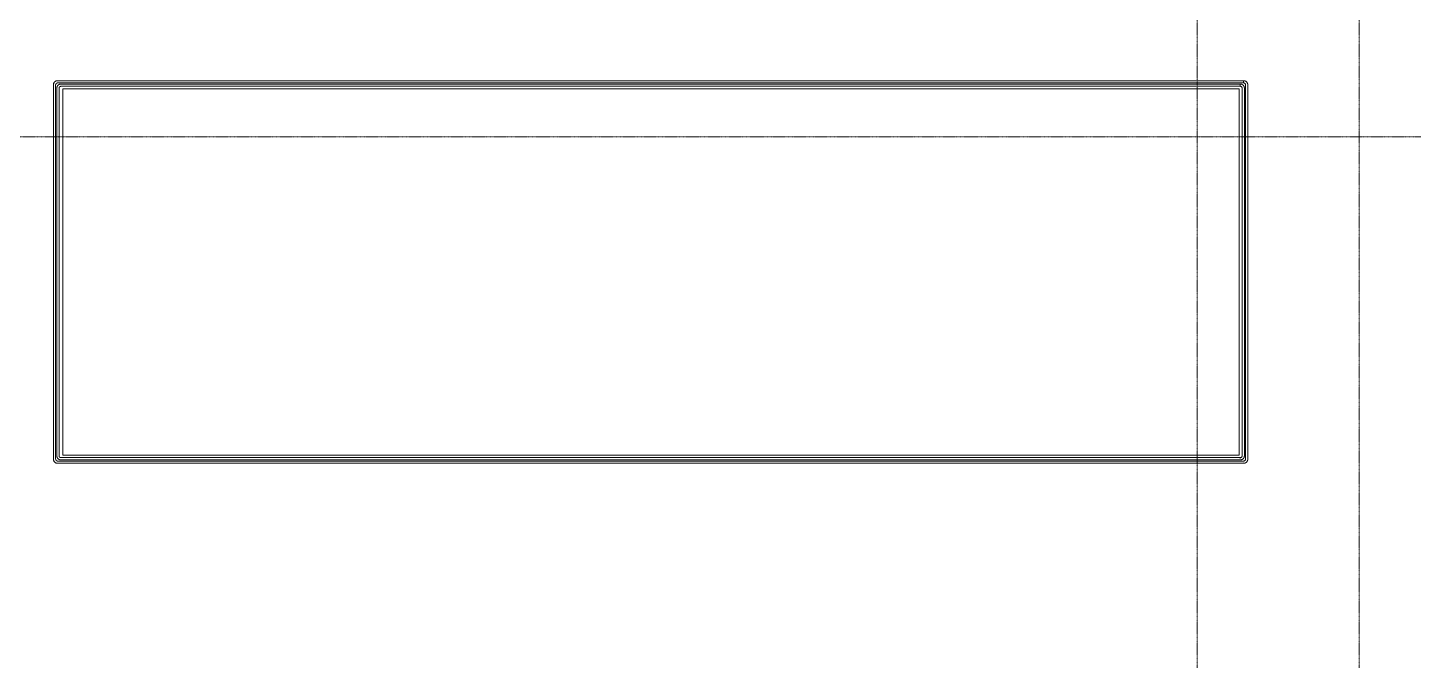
# Model space of a CAD drawing. Header units: inches. Extents: x -1714 to 1984, y -1043 to 970.
# Drawn here: x -924 to -1, y -222 to 200 of the extents above; entities that cross this region are included whole.
import ezdxf

# ---------------------------------------------------------------- set-up
doc = ezdxf.new("R2010")
doc.units = ezdxf.units.IN
doc.header["$MEASUREMENT"] = 0
doc.linetypes.add('Grid Line 1_2_', pattern=[0.875, 0.5, -0.125, 0.125, -0.125])
for name, color, linetype, lineweight in [('A-FLOR', 192, 'Continuous', 13), ('A-FLOR-HRAL', 11, 'Continuous', 9), ('S-GRID', 1, 'Continuous', 9)]:
    doc.layers.add(name, color=color, linetype=linetype, lineweight=lineweight)

# ---------------------------------------------------------------- blocks, each defined once
blk = doc.blocks.new('Top Rail Type - Top Rail_Internal_-1760696-L2 - Architectural')
at = {"layer": 'A-FLOR-HRAL'}
for p, q in [((-904.92, 159.72), (-904.92, -85.28)), ((-903.42, -85.28), (-903.42, 159.72)), ((-116.17, 162.47), (-902.17, 162.47)), ((-902.17, 160.97), (-116.17, 160.97)), ((-114.92, 159.72), (-114.92, -85.28)), ((-113.42, -85.28), (-113.42, 159.72)), ((-116.17, -86.53), (-902.17, -86.53)), ((-902.17, -88.03), (-116.17, -88.03)), ((-116.17, -87.37), (-116.17, -87.18))]:
    blk.add_line(p, q, dxfattribs=at)
at = {"layer": 'A-FLOR-HRAL', "flags": 128}
for points in [[(-902.17, 162.47), (-902.28, 162.47), (-902.39, 162.46), (-902.5, 162.45), (-902.6, 162.44), (-902.71, 162.42), (-902.82, 162.39), (-902.93, 162.37), (-903.03, 162.33), (-903.14, 162.3), (-903.24, 162.26), (-903.34, 162.21), (-903.44, 162.16), (-903.53, 162.11), (-903.63, 162.05), (-903.72, 161.99), (-903.81, 161.93), (-903.9, 161.86), (-903.98, 161.79), (-904.06, 161.72), (-904.14, 161.64), (-904.21, 161.56), (-904.29, 161.48), (-904.35, 161.39), (-904.42, 161.3), (-904.48, 161.21), (-904.54, 161.12), (-904.59, 161.02), (-904.64, 160.92), (-904.69, 160.82), (-904.73, 160.72), (-904.77, 160.62), (-904.8, 160.51), (-904.83, 160.41), (-904.86, 160.3), (-904.88, 160.19), (-904.89, 160.08), (-904.9, 159.97), (-904.91, 159.86), (-904.92, 159.75), (-904.92, 159.72)], [(-903.42, 159.72), (-903.42, 159.77), (-903.41, 159.82), (-903.41, 159.87), (-903.4, 159.92), (-903.39, 159.97), (-903.38, 160.02), (-903.37, 160.07), (-903.35, 160.12), (-903.34, 160.16), (-903.32, 160.21), (-903.3, 160.26), (-903.28, 160.3), (-903.25, 160.34), (-903.23, 160.39), (-903.2, 160.43), (-903.17, 160.47), (-903.14, 160.51), (-903.11, 160.55), (-903.07, 160.58), (-903.04, 160.62), (-903, 160.65), (-902.96, 160.69), (-902.92, 160.72), (-902.88, 160.75), (-902.84, 160.77), (-902.8, 160.8), (-902.76, 160.83), (-902.71, 160.85), (-902.67, 160.87), (-902.62, 160.89), (-902.57, 160.91), (-902.52, 160.92), (-902.48, 160.93), (-902.43, 160.95), (-902.38, 160.95), (-902.33, 160.96), (-902.28, 160.97), (-902.23, 160.97), (-902.18, 160.97), (-902.17, 160.97)], [(-113.42, 159.72), (-113.42, 159.83), (-113.43, 159.94), (-113.44, 160.05), (-113.45, 160.16), (-113.47, 160.27), (-113.5, 160.38), (-113.52, 160.48), (-113.56, 160.59), (-113.59, 160.69), (-113.63, 160.79), (-113.68, 160.89), (-113.73, 160.99), (-113.78, 161.09), (-113.84, 161.18), (-113.9, 161.28), (-113.96, 161.37), (-114.03, 161.45), (-114.1, 161.54), (-114.17, 161.62), (-114.25, 161.7), (-114.33, 161.77), (-114.41, 161.84), (-114.5, 161.91), (-114.59, 161.98), (-114.68, 162.04), (-114.77, 162.09), (-114.87, 162.15), (-114.97, 162.2), (-115.07, 162.24), (-115.17, 162.29), (-115.27, 162.32), (-115.38, 162.36), (-115.48, 162.39), (-115.59, 162.41), (-115.7, 162.43), (-115.81, 162.45), (-115.92, 162.46), (-116.03, 162.47), (-116.14, 162.47), (-116.17, 162.47)], [(-116.17, 160.97), (-116.12, 160.97), (-116.07, 160.97), (-116.02, 160.96), (-115.97, 160.96), (-115.92, 160.95), (-115.87, 160.94), (-115.82, 160.92), (-115.77, 160.91), (-115.73, 160.89), (-115.68, 160.87), (-115.63, 160.85), (-115.59, 160.83), (-115.55, 160.81), (-115.5, 160.78), (-115.46, 160.75), (-115.42, 160.73), (-115.38, 160.7), (-115.34, 160.66), (-115.31, 160.63), (-115.27, 160.59), (-115.24, 160.56), (-115.2, 160.52), (-115.17, 160.48), (-115.14, 160.44), (-115.11, 160.4), (-115.09, 160.36), (-115.06, 160.31), (-115.04, 160.27), (-115.02, 160.22), (-115, 160.18), (-114.98, 160.13), (-114.97, 160.08), (-114.96, 160.03), (-114.94, 159.98), (-114.93, 159.94), (-114.93, 159.89), (-114.92, 159.84), (-114.92, 159.79), (-114.92, 159.74), (-114.92, 159.72)], [(-904.92, -85.28), (-904.91, -85.39), (-904.91, -85.5), (-904.9, -85.61), (-904.88, -85.72), (-904.86, -85.82), (-904.84, -85.93), (-904.81, -86.04), (-904.78, -86.14), (-904.74, -86.25), (-904.7, -86.35), (-904.65, -86.45), (-904.61, -86.55), (-904.55, -86.64), (-904.5, -86.74), (-904.44, -86.83), (-904.37, -86.92), (-904.3, -87.01), (-904.23, -87.09), (-904.16, -87.17), (-904.08, -87.25), (-904, -87.32), (-903.92, -87.4), (-903.83, -87.46), (-903.74, -87.53), (-903.65, -87.59), (-903.56, -87.65), (-903.46, -87.7), (-903.36, -87.75), (-903.26, -87.8), (-903.16, -87.84), (-903.06, -87.88), (-902.95, -87.91), (-902.85, -87.94), (-902.74, -87.97), (-902.63, -87.99), (-902.52, -88), (-902.42, -88.02), (-902.31, -88.02), (-902.2, -88.03), (-902.17, -88.03)], [(-902.17, -86.53), (-902.22, -86.53), (-902.27, -86.52), (-902.32, -86.52), (-902.37, -86.51), (-902.41, -86.5), (-902.46, -86.49), (-902.51, -86.48), (-902.56, -86.46), (-902.61, -86.45), (-902.65, -86.43), (-902.7, -86.41), (-902.74, -86.39), (-902.79, -86.36), (-902.83, -86.34), (-902.87, -86.31), (-902.91, -86.28), (-902.95, -86.25), (-902.99, -86.22), (-903.03, -86.18), (-903.06, -86.15), (-903.1, -86.11), (-903.13, -86.07), (-903.16, -86.03), (-903.19, -85.99), (-903.22, -85.95), (-903.24, -85.91), (-903.27, -85.87), (-903.29, -85.82), (-903.31, -85.78), (-903.33, -85.73), (-903.35, -85.68), (-903.36, -85.64), (-903.38, -85.59), (-903.39, -85.54), (-903.4, -85.49), (-903.41, -85.44), (-903.41, -85.39), (-903.41, -85.34), (-903.42, -85.29), (-903.42, -85.28)], [(-114.92, -85.28), (-114.92, -85.33), (-114.92, -85.38), (-114.93, -85.43), (-114.93, -85.48), (-114.94, -85.53), (-114.95, -85.57), (-114.96, -85.62), (-114.98, -85.67), (-115, -85.72), (-115.01, -85.76), (-115.04, -85.81), (-115.06, -85.85), (-115.08, -85.9), (-115.11, -85.94), (-115.13, -85.98), (-115.16, -86.02), (-115.19, -86.06), (-115.23, -86.1), (-115.26, -86.14), (-115.3, -86.17), (-115.33, -86.21), (-115.37, -86.24), (-115.41, -86.27), (-115.45, -86.3), (-115.49, -86.33), (-115.53, -86.35), (-115.58, -86.38), (-115.62, -86.4), (-115.67, -86.42), (-115.71, -86.44), (-115.76, -86.46), (-115.81, -86.47), (-115.86, -86.49), (-115.9, -86.5), (-115.95, -86.51), (-116, -86.52), (-116.05, -86.52), (-116.1, -86.53), (-116.15, -86.53), (-116.17, -86.53)], [(-116.17, -88.03), (-116.06, -88.02), (-115.95, -88.02), (-115.84, -88.01), (-115.73, -87.99), (-115.62, -87.97), (-115.51, -87.95), (-115.41, -87.92), (-115.3, -87.89), (-115.2, -87.85), (-115.1, -87.81), (-114.99, -87.76), (-114.9, -87.72), (-114.8, -87.66), (-114.71, -87.61), (-114.61, -87.55), (-114.52, -87.48), (-114.44, -87.42), (-114.35, -87.34), (-114.27, -87.27), (-114.19, -87.19), (-114.12, -87.11), (-114.05, -87.03), (-113.98, -86.94), (-113.91, -86.85), (-113.85, -86.76), (-113.79, -86.67), (-113.74, -86.57), (-113.69, -86.48), (-113.65, -86.38), (-113.6, -86.27), (-113.57, -86.17), (-113.53, -86.07), (-113.5, -85.96), (-113.48, -85.85), (-113.46, -85.74), (-113.44, -85.64), (-113.43, -85.53), (-113.42, -85.42), (-113.42, -85.31), (-113.42, -85.28)]]:
    blk.add_lwpolyline(points, dxfattribs=at)
blk = doc.blocks.new('Top Rail Type - Top Rail_Internal_-V21-L2 - Architectural')
at = {"layer": 'A-FLOR-HRAL'}
for p, q in [((-904.92, -85.28), (-904.92, 159.72)), ((-903.42, -85.28), (-903.42, 159.72)), ((-902.17, 162.47), (-116.17, 162.47)), ((-902.17, 160.97), (-116.17, 160.97)), ((-116.17, 162.47), (-116.17, 160.97)), ((-116.17, 162.47), (-116.17, 160.97)), ((-114.92, 159.72), (-114.92, -85.28)), ((-113.42, 159.72), (-113.42, -85.28)), ((-116.17, -86.53), (-902.17, -86.53)), ((-116.17, -88.03), (-902.17, -88.03))]:
    blk.add_line(p, q, dxfattribs=at)
for centre, radius, start, end in [((-902.17, 159.72), 2.75, 90, 180), ((-902.17, 159.72), 1.25, 90, 180), ((-116.17, 159.72), 2.75, 0, 90), ((-116.17, 159.72), 1.25, 0, 90), ((-902.17, -85.28), 2.75, 180, 270), ((-902.17, -85.28), 1.25, 180, 270), ((-116.17, -85.28), 1.25, 270, 0), ((-116.17, -85.28), 2.75, 270, 0)]:
    blk.add_arc(centre, radius, start, end, dxfattribs=at)
blk = doc.blocks.new('Handrail Type - Handrail_Internal_-1760710-L2 - Architectural')
at = {"layer": 'A-FLOR-HRAL', "flags": 128}
for points in [[(-903.27, 162.24), (-903.34, 162.21), (-903.44, 162.16), (-903.53, 162.11), (-903.63, 162.05), (-903.72, 161.99), (-903.81, 161.93), (-903.9, 161.86), (-903.98, 161.79), (-904.06, 161.72), (-904.14, 161.64), (-904.21, 161.56), (-904.29, 161.48), (-904.35, 161.39), (-904.42, 161.3), (-904.48, 161.21), (-904.54, 161.12), (-904.59, 161.02), (-904.64, 160.92), (-904.69, 160.82), (-904.73, 160.72), (-904.77, 160.62), (-904.8, 160.51), (-904.83, 160.41), (-904.86, 160.3), (-904.88, 160.19), (-904.89, 160.08), (-904.9, 159.97), (-904.91, 159.86), (-904.92, 159.75)], [(-902.17, 162.47), (-902.28, 162.47), (-902.39, 162.46), (-902.5, 162.45), (-902.6, 162.44), (-902.71, 162.42), (-902.82, 162.39), (-902.93, 162.37), (-903.03, 162.33), (-903.14, 162.3), (-903.24, 162.26)], [(-115.07, 162.24), (-115.17, 162.29), (-115.27, 162.32), (-115.38, 162.36), (-115.48, 162.39), (-115.59, 162.41), (-115.7, 162.43), (-115.81, 162.45), (-115.92, 162.46), (-116.03, 162.47), (-116.14, 162.47)], [(-113.42, 159.72), (-113.42, 159.83), (-113.43, 159.94), (-113.44, 160.05), (-113.45, 160.16), (-113.47, 160.27), (-113.5, 160.38), (-113.52, 160.48), (-113.56, 160.59), (-113.59, 160.69), (-113.63, 160.79), (-113.68, 160.89), (-113.73, 160.99), (-113.78, 161.09), (-113.84, 161.18), (-113.9, 161.28), (-113.96, 161.37), (-114.03, 161.45), (-114.1, 161.54), (-114.17, 161.62), (-114.25, 161.7), (-114.33, 161.77), (-114.41, 161.84), (-114.5, 161.91), (-114.59, 161.98), (-114.68, 162.04), (-114.77, 162.09), (-114.87, 162.15), (-114.97, 162.2), (-115.06, 162.24)], [(-904.92, -85.28), (-904.91, -85.39), (-904.91, -85.5), (-904.9, -85.61), (-904.88, -85.72), (-904.86, -85.82), (-904.84, -85.93), (-904.81, -86.04), (-904.78, -86.14), (-904.74, -86.25), (-904.7, -86.35), (-904.65, -86.45), (-904.61, -86.55), (-904.55, -86.64), (-904.5, -86.74), (-904.44, -86.83), (-904.37, -86.92), (-904.3, -87.01), (-904.23, -87.09), (-904.16, -87.17), (-904.08, -87.25), (-904, -87.32), (-903.92, -87.4), (-903.83, -87.46), (-903.74, -87.53), (-903.65, -87.59), (-903.56, -87.65), (-903.46, -87.7), (-903.36, -87.75), (-903.26, -87.8), (-903.16, -87.84), (-903.06, -87.88), (-902.95, -87.91), (-902.85, -87.94), (-902.74, -87.97), (-902.63, -87.99), (-902.52, -88), (-902.42, -88.02), (-902.31, -88.02), (-902.2, -88.03)], [(-116.17, -88.03), (-116.06, -88.02), (-115.95, -88.02), (-115.84, -88.01), (-115.73, -87.99), (-115.62, -87.97), (-115.51, -87.95), (-115.41, -87.92), (-115.3, -87.89), (-115.2, -87.85), (-115.1, -87.81), (-114.99, -87.76), (-114.9, -87.72), (-114.8, -87.66), (-114.71, -87.61), (-114.61, -87.55), (-114.52, -87.48), (-114.44, -87.42), (-114.35, -87.34), (-114.27, -87.27), (-114.19, -87.19), (-114.12, -87.11), (-114.05, -87.03), (-113.98, -86.94), (-113.91, -86.85), (-113.85, -86.76), (-113.79, -86.67), (-113.74, -86.57), (-113.69, -86.48), (-113.65, -86.38), (-113.6, -86.27), (-113.57, -86.17), (-113.53, -86.07), (-113.5, -85.96), (-113.48, -85.85), (-113.46, -85.74), (-113.44, -85.64), (-113.43, -85.53), (-113.42, -85.42), (-113.42, -85.31)]]:
    blk.add_lwpolyline(points, dxfattribs=at)
blk = doc.blocks.new('Handrail Type - Handrail_Internal_-1760724-L2 - Architectural')
at = {"layer": 'A-FLOR-HRAL'}
for p, q in [((-907.17, 161.97), (-907.17, -87.53)), ((-905.67, -87.53), (-905.67, 161.97)), ((-113.92, 164.72), (-904.42, 164.72)), ((-904.42, 163.22), (-113.92, 163.22)), ((-112.67, 161.97), (-112.67, -87.53)), ((-111.17, -87.53), (-111.17, 161.97)), ((-113.92, -88.78), (-904.42, -88.78)), ((-904.42, -90.28), (-113.92, -90.28)), ((-113.92, -89.62), (-113.92, -89.43))]:
    blk.add_line(p, q, dxfattribs=at)
at = {"layer": 'A-FLOR-HRAL', "flags": 128}
for points in [[(-904.42, 164.72), (-904.53, 164.72), (-904.64, 164.71), (-904.75, 164.7), (-904.85, 164.69), (-904.96, 164.67), (-905.07, 164.64), (-905.18, 164.62), (-905.28, 164.58), (-905.39, 164.55), (-905.49, 164.51), (-905.59, 164.46), (-905.69, 164.41), (-905.78, 164.36), (-905.88, 164.3), (-905.97, 164.24), (-906.06, 164.18), (-906.15, 164.11), (-906.23, 164.04), (-906.31, 163.97), (-906.39, 163.89), (-906.46, 163.81), (-906.54, 163.73), (-906.6, 163.64), (-906.67, 163.55), (-906.73, 163.46), (-906.79, 163.37), (-906.84, 163.27), (-906.89, 163.17), (-906.94, 163.07), (-906.98, 162.97), (-907.02, 162.87), (-907.05, 162.76), (-907.08, 162.66), (-907.11, 162.55), (-907.13, 162.44), (-907.14, 162.33), (-907.15, 162.22), (-907.16, 162.11), (-907.17, 162), (-907.17, 161.97)], [(-905.67, 161.97), (-905.67, 162.02), (-905.66, 162.07), (-905.66, 162.12), (-905.65, 162.17), (-905.64, 162.22), (-905.63, 162.27), (-905.62, 162.32), (-905.6, 162.37), (-905.59, 162.41), (-905.57, 162.46), (-905.55, 162.51), (-905.53, 162.55), (-905.5, 162.59), (-905.48, 162.64), (-905.45, 162.68), (-905.42, 162.72), (-905.39, 162.76), (-905.36, 162.8), (-905.32, 162.83), (-905.29, 162.87), (-905.25, 162.9), (-905.21, 162.94), (-905.17, 162.97), (-905.13, 163), (-905.09, 163.02), (-905.05, 163.05), (-905.01, 163.08), (-904.96, 163.1), (-904.92, 163.12), (-904.87, 163.14), (-904.82, 163.16), (-904.77, 163.17), (-904.73, 163.18), (-904.68, 163.2), (-904.63, 163.2), (-904.58, 163.21), (-904.53, 163.22), (-904.48, 163.22), (-904.43, 163.22), (-904.42, 163.22)], [(-111.17, 161.97), (-111.17, 162.08), (-111.18, 162.19), (-111.19, 162.3), (-111.2, 162.41), (-111.22, 162.52), (-111.25, 162.63), (-111.27, 162.73), (-111.31, 162.84), (-111.34, 162.94), (-111.38, 163.04), (-111.43, 163.14), (-111.48, 163.24), (-111.53, 163.34), (-111.59, 163.43), (-111.65, 163.53), (-111.71, 163.62), (-111.78, 163.7), (-111.85, 163.79), (-111.92, 163.87), (-112, 163.95), (-112.08, 164.02), (-112.16, 164.09), (-112.25, 164.16), (-112.34, 164.23), (-112.43, 164.29), (-112.52, 164.34), (-112.62, 164.4), (-112.72, 164.45), (-112.82, 164.49), (-112.92, 164.54), (-113.02, 164.57), (-113.13, 164.61), (-113.23, 164.64), (-113.34, 164.66), (-113.45, 164.68), (-113.56, 164.7), (-113.67, 164.71), (-113.78, 164.72), (-113.89, 164.72), (-113.92, 164.72)], [(-113.92, 163.22), (-113.87, 163.22), (-113.82, 163.22), (-113.77, 163.21), (-113.72, 163.21), (-113.67, 163.2), (-113.62, 163.19), (-113.57, 163.17), (-113.52, 163.16), (-113.48, 163.14), (-113.43, 163.12), (-113.38, 163.1), (-113.34, 163.08), (-113.3, 163.06), (-113.25, 163.03), (-113.21, 163), (-113.17, 162.98), (-113.13, 162.95), (-113.09, 162.91), (-113.06, 162.88), (-113.02, 162.84), (-112.99, 162.81), (-112.95, 162.77), (-112.92, 162.73), (-112.89, 162.69), (-112.86, 162.65), (-112.84, 162.61), (-112.81, 162.56), (-112.79, 162.52), (-112.77, 162.47), (-112.75, 162.43), (-112.73, 162.38), (-112.72, 162.33), (-112.71, 162.28), (-112.69, 162.23), (-112.68, 162.19), (-112.68, 162.14), (-112.67, 162.09), (-112.67, 162.04), (-112.67, 161.99), (-112.67, 161.97)], [(-907.17, -87.53), (-907.16, -87.64), (-907.16, -87.75), (-907.15, -87.86), (-907.13, -87.97), (-907.11, -88.07), (-907.09, -88.18), (-907.06, -88.29), (-907.03, -88.39), (-906.99, -88.5), (-906.95, -88.6), (-906.9, -88.7), (-906.86, -88.8), (-906.8, -88.89), (-906.75, -88.99), (-906.69, -89.08), (-906.62, -89.17), (-906.55, -89.26), (-906.48, -89.34), (-906.41, -89.42), (-906.33, -89.5), (-906.25, -89.57), (-906.17, -89.65), (-906.08, -89.71), (-905.99, -89.78), (-905.9, -89.84), (-905.81, -89.9), (-905.71, -89.95), (-905.61, -90), (-905.51, -90.05), (-905.41, -90.09), (-905.31, -90.13), (-905.2, -90.16), (-905.1, -90.19), (-904.99, -90.22), (-904.88, -90.24), (-904.77, -90.25), (-904.67, -90.27), (-904.56, -90.27), (-904.45, -90.28), (-904.42, -90.28)], [(-904.42, -88.78), (-904.47, -88.78), (-904.52, -88.77), (-904.57, -88.77), (-904.62, -88.76), (-904.66, -88.75), (-904.71, -88.74), (-904.76, -88.73), (-904.81, -88.71), (-904.86, -88.7), (-904.9, -88.68), (-904.95, -88.66), (-904.99, -88.64), (-905.04, -88.61), (-905.08, -88.59), (-905.12, -88.56), (-905.16, -88.53), (-905.2, -88.5), (-905.24, -88.47), (-905.28, -88.43), (-905.31, -88.4), (-905.35, -88.36), (-905.38, -88.32), (-905.41, -88.28), (-905.44, -88.24), (-905.47, -88.2), (-905.49, -88.16), (-905.52, -88.12), (-905.54, -88.07), (-905.56, -88.03), (-905.58, -87.98), (-905.6, -87.93), (-905.61, -87.89), (-905.63, -87.84), (-905.64, -87.79), (-905.65, -87.74), (-905.66, -87.69), (-905.66, -87.64), (-905.66, -87.59), (-905.67, -87.54), (-905.67, -87.53)], [(-112.67, -87.53), (-112.67, -87.58), (-112.67, -87.63), (-112.68, -87.68), (-112.68, -87.73), (-112.69, -87.78), (-112.7, -87.82), (-112.71, -87.87), (-112.73, -87.92), (-112.75, -87.97), (-112.76, -88.01), (-112.79, -88.06), (-112.81, -88.1), (-112.83, -88.15), (-112.86, -88.19), (-112.88, -88.23), (-112.91, -88.27), (-112.94, -88.31), (-112.98, -88.35), (-113.01, -88.39), (-113.05, -88.42), (-113.08, -88.46), (-113.12, -88.49), (-113.16, -88.52), (-113.2, -88.55), (-113.24, -88.58), (-113.28, -88.6), (-113.33, -88.63), (-113.37, -88.65), (-113.42, -88.67), (-113.46, -88.69), (-113.51, -88.71), (-113.56, -88.72), (-113.61, -88.74), (-113.65, -88.75), (-113.7, -88.76), (-113.75, -88.77), (-113.8, -88.77), (-113.85, -88.78), (-113.9, -88.78), (-113.92, -88.78)], [(-113.92, -90.28), (-113.81, -90.27), (-113.7, -90.27), (-113.59, -90.26), (-113.48, -90.24), (-113.37, -90.22), (-113.26, -90.2), (-113.16, -90.17), (-113.05, -90.14), (-112.95, -90.1), (-112.85, -90.06), (-112.74, -90.01), (-112.65, -89.97), (-112.55, -89.91), (-112.46, -89.86), (-112.36, -89.8), (-112.27, -89.73), (-112.19, -89.67), (-112.1, -89.59), (-112.02, -89.52), (-111.94, -89.44), (-111.87, -89.36), (-111.8, -89.28), (-111.73, -89.19), (-111.66, -89.1), (-111.6, -89.01), (-111.54, -88.92), (-111.49, -88.82), (-111.44, -88.73), (-111.4, -88.63), (-111.35, -88.52), (-111.32, -88.42), (-111.28, -88.32), (-111.25, -88.21), (-111.23, -88.1), (-111.21, -87.99), (-111.19, -87.89), (-111.18, -87.78), (-111.17, -87.67), (-111.17, -87.56), (-111.17, -87.53)]]:
    blk.add_lwpolyline(points, dxfattribs=at)
blk = doc.blocks.new('Handrail Type - Handrail_Internal_-V22-L2 - Architectural')
at = {"layer": 'A-FLOR-HRAL'}
for p, q in [((-907.17, -87.53), (-907.17, 161.97)), ((-905.67, -87.53), (-905.67, 161.97)), ((-904.42, 164.72), (-113.92, 164.72)), ((-904.42, 163.22), (-113.92, 163.22)), ((-113.92, 164.72), (-113.92, 163.22)), ((-113.92, 164.72), (-113.92, 163.22)), ((-112.67, 161.97), (-112.67, -87.53)), ((-111.17, 161.97), (-111.17, -87.53)), ((-113.92, -88.78), (-904.42, -88.78)), ((-113.92, -90.28), (-904.42, -90.28))]:
    blk.add_line(p, q, dxfattribs=at)
for centre, radius, start, end in [((-904.42, 161.97), 2.75, 90, 180), ((-904.42, 161.97), 1.25, 90, 180), ((-113.92, 161.97), 2.75, 0, 90), ((-113.92, 161.97), 1.25, 0, 90), ((-904.42, -87.53), 2.75, 180, 270), ((-904.42, -87.53), 1.25, 180, 270), ((-113.92, -87.53), 1.25, 270, 0), ((-113.92, -87.53), 2.75, 270, 0)]:
    blk.add_arc(centre, radius, start, end, dxfattribs=at)

msp = doc.modelspace()

# ---------------------------------------------------------------- linework, layer by layer
at = {"layer": 'A-FLOR'}
for p, q in [((-900.85, -84.79), (-900.85, 159.21)), ((-900.85, 159.21), (-116.85, 159.21)), ((-116.85, 159.21), (-116.85, -84.79)), ((-116.85, -84.79), (-900.85, -84.79))]:
    msp.add_line(p, q, dxfattribs=at)
at = {"layer": 'S-GRID', "linetype": 'Grid Line 1_2_'}
for p, q in [((-144.85, -1043.15), (-144.85, 921.91)), ((-36.85, -1043.15), (-36.85, 921.91)), ((-1714.25, 127.21), (1936.33, 127.21))]:
    msp.add_line(p, q, dxfattribs=at)

# ---------------------------------------------------------------- block references
at = {"layer": 'A-FLOR-HRAL'}
for name in ['Handrail Type - Handrail_Internal_-1760724-L2 - Architectural', 'Handrail Type - Handrail_Internal_-V22-L2 - Architectural', 'Top Rail Type - Top Rail_Internal_-1760696-L2 - Architectural', 'Top Rail Type - Top Rail_Internal_-V21-L2 - Architectural', 'Handrail Type - Handrail_Internal_-1760710-L2 - Architectural']:
    msp.add_blockref(name, (0, 0), dxfattribs=at)

doc.saveas('drawing.dxf')
